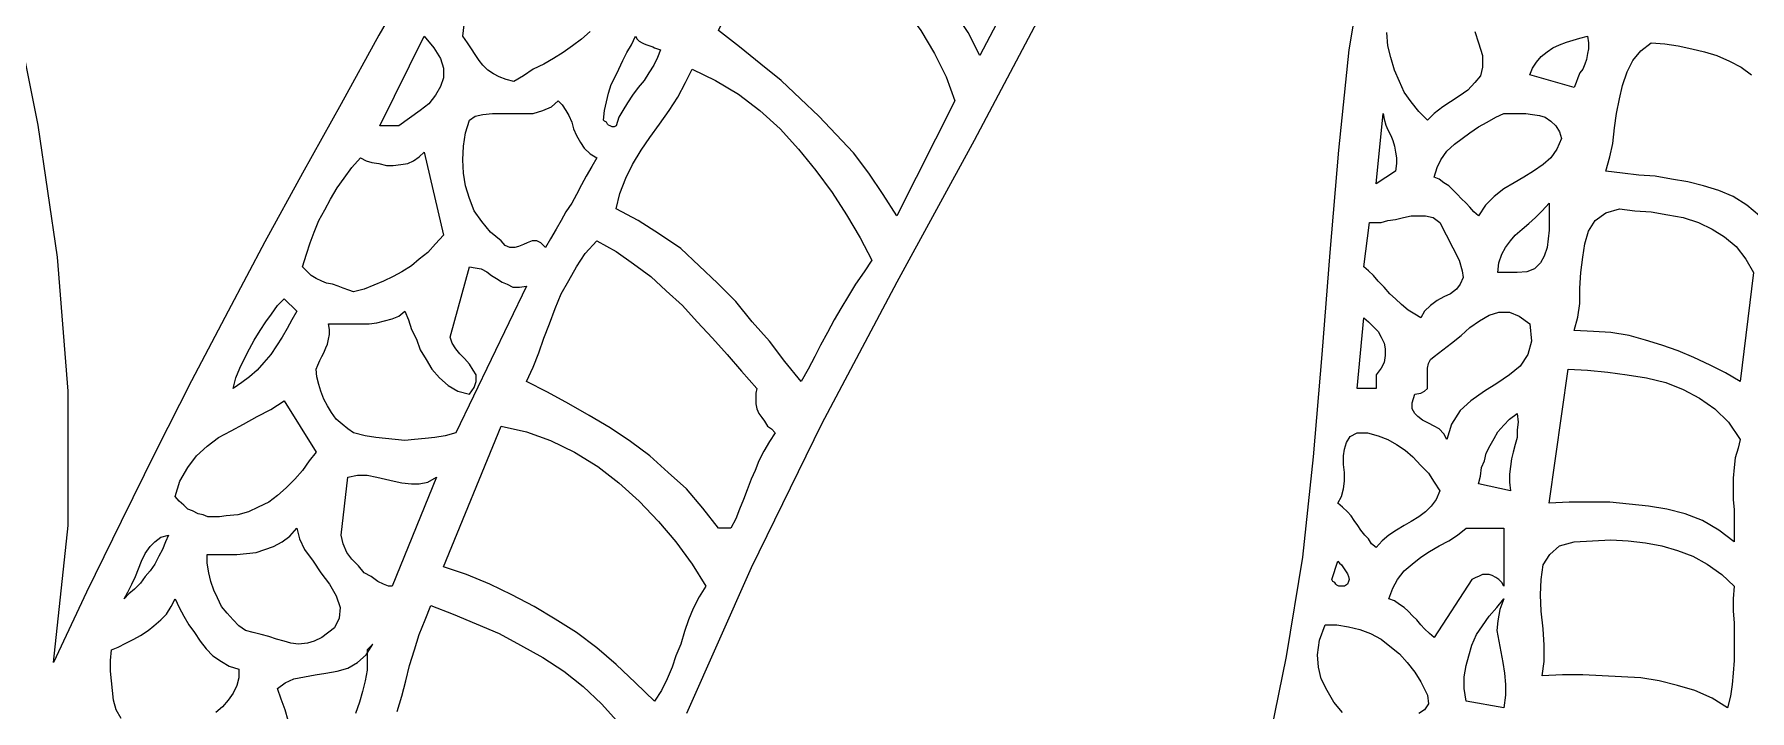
# Model space of a CAD drawing. Extents: x 0.02 to 8.19, y 0.02 to 6.66.
# Drawn here: x 4.688 to 6.466, y 1.195 to 1.896 of the extents above; entities that cross this region are included whole.
import ezdxf

# ---------------------------------------------------------------- set-up
doc = ezdxf.new("R2010")
doc.units = 0
doc.layers.add('1', color=7, linetype='Continuous')

msp = doc.modelspace()

# ---------------------------------------------------------------- linework, layer by layer
for points in [[(5.97, 1.173), (5.986, 1.251), (6.003, 1.354), (6.014, 1.458), (6.023, 1.564), (6.031, 1.67), (6.04, 1.776), (6.051, 1.88), (6.068, 1.983)], [(5.74, 1.933), (5.662, 1.786), (5.582, 1.639), (5.504, 1.492), (5.431, 1.343), (5.364, 1.192)]]:
    msp.add_lwpolyline(points)
at = {"layer": '1'}
for points in [[(5.741, 2.026), (5.748, 2.026), (5.668, 1.874), (5.656, 1.898), (5.641, 1.92), (5.625, 1.942), (5.608, 1.963), (5.588, 1.983), (5.568, 2.002), (5.548, 2.02), (5.526, 2.038), (5.504, 2.055), (5.483, 2.072), (5.562, 2.218), (5.585, 2.205), (5.606, 2.189), (5.627, 2.173), (5.647, 2.154), (5.665, 2.134), (5.683, 2.113), (5.7, 2.092), (5.715, 2.07), (5.729, 2.048), (5.741, 2.026)], [(5.642, 1.827), (5.582, 1.708), (5.568, 1.73), (5.553, 1.752), (5.537, 1.773), (5.519, 1.792), (5.501, 1.811), (5.482, 1.829), (5.462, 1.848), (5.441, 1.865), (5.419, 1.883), (5.397, 1.9), (5.463, 2.033), (5.486, 2.019), (5.508, 2.002), (5.53, 1.984), (5.552, 1.965), (5.572, 1.944), (5.59, 1.923), (5.607, 1.9), (5.621, 1.876), (5.633, 1.852), (5.642, 1.827)], [(5.086, 1.966), (5.045, 1.895), (5.006, 1.824), (4.966, 1.752), (4.927, 1.681), (4.889, 1.609), (4.851, 1.537), (4.814, 1.464), (4.778, 1.391), (4.742, 1.318), (4.708, 1.245), (4.723, 1.387), (4.723, 1.526), (4.712, 1.665), (4.692, 1.802), (4.665, 1.937)], [(5.264, 1.899), (5.255, 1.891), (5.246, 1.884), (5.236, 1.877), (5.226, 1.871), (5.216, 1.865), (5.205, 1.86), (5.195, 1.853), (5.185, 1.847), (5.177, 1.849), (5.17, 1.852), (5.164, 1.855), (5.158, 1.859), (5.153, 1.864), (5.149, 1.869), (5.145, 1.875), (5.141, 1.881), (5.137, 1.887), (5.132, 1.894), (5.139, 1.953)], [(5.066, 1.801), (5.046, 1.801), (5.092, 1.894), (5.102, 1.882), (5.109, 1.871), (5.112, 1.861), (5.112, 1.851), (5.109, 1.842), (5.104, 1.833), (5.097, 1.824), (5.088, 1.817), (5.077, 1.809), (5.066, 1.801)], [(5.337, 1.88), (5.334, 1.872), (5.33, 1.864), (5.325, 1.856), (5.32, 1.848), (5.314, 1.841), (5.308, 1.833), (5.303, 1.825), (5.298, 1.817), (5.294, 1.81), (5.291, 1.801), (5.289, 1.8), (5.287, 1.8), (5.285, 1.801), (5.283, 1.802), (5.282, 1.803), (5.281, 1.805), (5.279, 1.806), (5.278, 1.807), (5.279, 1.817), (5.281, 1.826), (5.283, 1.835), (5.286, 1.844), (5.29, 1.852), (5.294, 1.86), (5.298, 1.869), (5.302, 1.877), (5.307, 1.885), (5.311, 1.894), (5.313, 1.891), (5.315, 1.889), (5.318, 1.887), (5.32, 1.886), (5.323, 1.885), (5.326, 1.884), (5.329, 1.883), (5.331, 1.882), (5.334, 1.881), (5.337, 1.88)], [(6.185, 1.887), (6.189, 1.874), (6.189, 1.862), (6.187, 1.853), (6.181, 1.846), (6.174, 1.838), (6.165, 1.832), (6.156, 1.826), (6.148, 1.821), (6.139, 1.814), (6.132, 1.807), (6.123, 1.816), (6.115, 1.826), (6.108, 1.836), (6.103, 1.847), (6.098, 1.859), (6.094, 1.872), (6.091, 1.884), (6.09, 1.898)], [(6.181, 1.899), (6.185, 1.887)], [(6.298, 1.894), (6.299, 1.887), (6.299, 1.881), (6.298, 1.876), (6.297, 1.87), (6.295, 1.865), (6.293, 1.86), (6.29, 1.856), (6.288, 1.851), (6.286, 1.846), (6.284, 1.841), (6.238, 1.854), (6.241, 1.861), (6.245, 1.867), (6.25, 1.873), (6.256, 1.878), (6.262, 1.882), (6.269, 1.885), (6.276, 1.888), (6.283, 1.89), (6.29, 1.892), (6.298, 1.894)], [(6.476, 1.708), (6.463, 1.719), (6.449, 1.728), (6.434, 1.734), (6.418, 1.739), (6.402, 1.743), (6.385, 1.746), (6.368, 1.749), (6.351, 1.75), (6.334, 1.752), (6.317, 1.754), (6.321, 1.769), (6.324, 1.783), (6.326, 1.799), (6.328, 1.814), (6.331, 1.829), (6.334, 1.843), (6.339, 1.857), (6.345, 1.869), (6.353, 1.879), (6.364, 1.887), (6.378, 1.886), (6.392, 1.884), (6.406, 1.881), (6.419, 1.878), (6.432, 1.874), (6.445, 1.868), (6.457, 1.862), (6.468, 1.854)], [(5.556, 1.662), (5.548, 1.65), (5.539, 1.637), (5.532, 1.625), (5.524, 1.612), (5.517, 1.6), (5.51, 1.587), (5.503, 1.574), (5.497, 1.562), (5.49, 1.549), (5.483, 1.536), (5.466, 1.557), (5.45, 1.578), (5.432, 1.598), (5.415, 1.619), (5.396, 1.638), (5.377, 1.656), (5.358, 1.674), (5.336, 1.689), (5.314, 1.703), (5.291, 1.715), (5.295, 1.731), (5.301, 1.747), (5.308, 1.761), (5.317, 1.776), (5.326, 1.789), (5.336, 1.803), (5.346, 1.817), (5.355, 1.831), (5.363, 1.846), (5.37, 1.86), (5.394, 1.848), (5.418, 1.834), (5.44, 1.817), (5.461, 1.798), (5.48, 1.777), (5.498, 1.755), (5.515, 1.732), (5.53, 1.709), (5.544, 1.685), (5.556, 1.662)], [(5.271, 1.768), (5.266, 1.759), (5.26, 1.749), (5.255, 1.74), (5.25, 1.73), (5.245, 1.721), (5.239, 1.712), (5.234, 1.703), (5.229, 1.694), (5.223, 1.684), (5.218, 1.675), (5.213, 1.68), (5.209, 1.682), (5.204, 1.682), (5.199, 1.68), (5.195, 1.678), (5.19, 1.676), (5.186, 1.675), (5.181, 1.675), (5.176, 1.677), (5.172, 1.682), (5.161, 1.691), (5.152, 1.702), (5.144, 1.713), (5.139, 1.726), (5.135, 1.739), (5.133, 1.752), (5.132, 1.766), (5.133, 1.78), (5.135, 1.794), (5.139, 1.807), (5.145, 1.811), (5.153, 1.813), (5.163, 1.814), (5.173, 1.814), (5.183, 1.814), (5.194, 1.814), (5.205, 1.814), (5.215, 1.817), (5.224, 1.821), (5.231, 1.827), (5.235, 1.823), (5.239, 1.817), (5.242, 1.812), (5.245, 1.805), (5.247, 1.798), (5.25, 1.791), (5.254, 1.784), (5.258, 1.778), (5.264, 1.772), (5.271, 1.768)], [(6.099, 1.754), (6.079, 1.741), (6.086, 1.814), (6.087, 1.808), (6.089, 1.802), (6.091, 1.797), (6.094, 1.791), (6.096, 1.786), (6.098, 1.78), (6.099, 1.774), (6.1, 1.768), (6.1, 1.762), (6.099, 1.754)], [(6.271, 1.788), (6.266, 1.777), (6.26, 1.768), (6.252, 1.761), (6.242, 1.754), (6.232, 1.748), (6.222, 1.742), (6.211, 1.736), (6.201, 1.728), (6.192, 1.719), (6.185, 1.708), (6.18, 1.712), (6.176, 1.717), (6.172, 1.721), (6.167, 1.726), (6.163, 1.73), (6.158, 1.735), (6.154, 1.739), (6.149, 1.742), (6.144, 1.746), (6.139, 1.748), (6.142, 1.758), (6.146, 1.766), (6.152, 1.775), (6.16, 1.782), (6.168, 1.788), (6.176, 1.794), (6.185, 1.8), (6.194, 1.805), (6.203, 1.81), (6.211, 1.814), (6.219, 1.814), (6.226, 1.814), (6.234, 1.814), (6.241, 1.813), (6.248, 1.812), (6.254, 1.81), (6.26, 1.806), (6.265, 1.801), (6.269, 1.795), (6.271, 1.788)], [(5.112, 1.688), (5.104, 1.679), (5.096, 1.67), (5.087, 1.663), (5.079, 1.656), (5.069, 1.65), (5.06, 1.645), (5.05, 1.64), (5.04, 1.636), (5.03, 1.632), (5.019, 1.629), (5.014, 1.631), (5.008, 1.633), (5.003, 1.635), (4.997, 1.637), (4.991, 1.638), (4.986, 1.64), (4.98, 1.643), (4.975, 1.646), (4.971, 1.65), (4.966, 1.655), (4.97, 1.668), (4.974, 1.68), (4.978, 1.691), (4.983, 1.703), (4.989, 1.714), (4.995, 1.725), (5.002, 1.737), (5.009, 1.747), (5.017, 1.758), (5.026, 1.768), (5.032, 1.765), (5.038, 1.763), (5.045, 1.762), (5.053, 1.76), (5.06, 1.76), (5.068, 1.761), (5.075, 1.762), (5.081, 1.765), (5.087, 1.769), (5.092, 1.774), (5.112, 1.688)], [(6.165, 1.662), (6.168, 1.651), (6.169, 1.644), (6.166, 1.637), (6.162, 1.632), (6.156, 1.627), (6.149, 1.624), (6.142, 1.62), (6.135, 1.615), (6.129, 1.609), (6.125, 1.602), (6.119, 1.606), (6.112, 1.61), (6.105, 1.616), (6.099, 1.622), (6.093, 1.627), (6.087, 1.634), (6.081, 1.64), (6.076, 1.646), (6.071, 1.651), (6.066, 1.655), (6.072, 1.701), (6.078, 1.701), (6.084, 1.701), (6.091, 1.703), (6.099, 1.704), (6.107, 1.706), (6.115, 1.708), (6.122, 1.708), (6.13, 1.708), (6.138, 1.706), (6.145, 1.701), (6.165, 1.662)], [(6.225, 1.649), (6.205, 1.649), (6.206, 1.659), (6.209, 1.668), (6.213, 1.675), (6.218, 1.682), (6.223, 1.688), (6.23, 1.694), (6.237, 1.7), (6.244, 1.706), (6.251, 1.713), (6.258, 1.721), (6.258, 1.712), (6.258, 1.703), (6.258, 1.693), (6.257, 1.684), (6.256, 1.675), (6.253, 1.666), (6.249, 1.659), (6.243, 1.653), (6.235, 1.65), (6.225, 1.649)], [(6.47, 1.649), (6.456, 1.536), (6.441, 1.545), (6.425, 1.553), (6.408, 1.561), (6.392, 1.568), (6.375, 1.574), (6.358, 1.579), (6.341, 1.584), (6.322, 1.587), (6.304, 1.588), (6.284, 1.589), (6.288, 1.603), (6.29, 1.617), (6.29, 1.633), (6.291, 1.649), (6.293, 1.665), (6.295, 1.679), (6.299, 1.692), (6.306, 1.703), (6.317, 1.711), (6.331, 1.715), (6.347, 1.713), (6.364, 1.712), (6.381, 1.709), (6.397, 1.706), (6.413, 1.701), (6.427, 1.694), (6.44, 1.686), (6.452, 1.676), (6.462, 1.663), (6.47, 1.649)], [(5.437, 1.529), (5.436, 1.524), (5.436, 1.518), (5.436, 1.513), (5.437, 1.508), (5.439, 1.503), (5.442, 1.499), (5.445, 1.495), (5.448, 1.49), (5.452, 1.487), (5.456, 1.483), (5.45, 1.474), (5.444, 1.464), (5.439, 1.454), (5.435, 1.444), (5.431, 1.435), (5.427, 1.424), (5.423, 1.414), (5.419, 1.404), (5.415, 1.394), (5.41, 1.384), (5.397, 1.384), (5.381, 1.405), (5.364, 1.425), (5.345, 1.442), (5.326, 1.459), (5.306, 1.474), (5.285, 1.488), (5.263, 1.501), (5.242, 1.513), (5.22, 1.525), (5.198, 1.536), (5.205, 1.551), (5.211, 1.566), (5.216, 1.581), (5.222, 1.596), (5.228, 1.612), (5.234, 1.627), (5.242, 1.641), (5.25, 1.655), (5.259, 1.669), (5.271, 1.682), (5.291, 1.671), (5.309, 1.658), (5.327, 1.645), (5.343, 1.63), (5.36, 1.615), (5.375, 1.598), (5.391, 1.581), (5.406, 1.564), (5.421, 1.547), (5.437, 1.529)], [(5.198, 1.635), (5.125, 1.483), (5.114, 1.48), (5.103, 1.478), (5.093, 1.477), (5.082, 1.476), (5.072, 1.475), (5.062, 1.476), (5.052, 1.477), (5.042, 1.478), (5.031, 1.48), (5.019, 1.483), (5.013, 1.487), (5.007, 1.492), (5.001, 1.497), (4.996, 1.504), (4.992, 1.511), (4.988, 1.518), (4.985, 1.526), (4.983, 1.533), (4.981, 1.541), (4.98, 1.549), (4.982, 1.553), (4.984, 1.558), (4.986, 1.562), (4.988, 1.566), (4.99, 1.571), (4.992, 1.575), (4.993, 1.58), (4.994, 1.585), (4.994, 1.59), (4.993, 1.596), (5.001, 1.596), (5.01, 1.596), (5.019, 1.596), (5.027, 1.596), (5.035, 1.596), (5.043, 1.597), (5.051, 1.599), (5.059, 1.601), (5.066, 1.604), (5.072, 1.609), (5.076, 1.6), (5.079, 1.59), (5.084, 1.58), (5.088, 1.569), (5.094, 1.559), (5.1, 1.549), (5.108, 1.54), (5.117, 1.532), (5.127, 1.526), (5.139, 1.523), (5.144, 1.53), (5.146, 1.536), (5.146, 1.543), (5.143, 1.548), (5.139, 1.554), (5.134, 1.56), (5.129, 1.565), (5.125, 1.57), (5.121, 1.576), (5.119, 1.582), (5.139, 1.655), (5.145, 1.654), (5.151, 1.653), (5.157, 1.65), (5.162, 1.646), (5.167, 1.643), (5.173, 1.639), (5.178, 1.637), (5.184, 1.634), (5.191, 1.634), (5.198, 1.635)], [(4.96, 1.609), (4.955, 1.6), (4.95, 1.591), (4.945, 1.582), (4.939, 1.573), (4.933, 1.564), (4.926, 1.556), (4.919, 1.548), (4.911, 1.541), (4.903, 1.535), (4.894, 1.529), (4.897, 1.54), (4.901, 1.55), (4.906, 1.56), (4.911, 1.57), (4.916, 1.579), (4.922, 1.589), (4.928, 1.598), (4.934, 1.606), (4.94, 1.615), (4.947, 1.622), (4.96, 1.609)], [(6.079, 1.543), (6.079, 1.529), (6.059, 1.529), (6.066, 1.602), (6.071, 1.598), (6.076, 1.593), (6.081, 1.588), (6.084, 1.582), (6.087, 1.576), (6.088, 1.57), (6.088, 1.563), (6.087, 1.556), (6.084, 1.55), (6.079, 1.543)], [(6.238, 1.596), (6.24, 1.578), (6.236, 1.564), (6.228, 1.552), (6.217, 1.543), (6.204, 1.534), (6.191, 1.526), (6.177, 1.516), (6.166, 1.506), (6.157, 1.492), (6.152, 1.476), (6.149, 1.482), (6.144, 1.487), (6.139, 1.49), (6.133, 1.493), (6.127, 1.496), (6.122, 1.5), (6.119, 1.503), (6.116, 1.508), (6.116, 1.514), (6.119, 1.523), (6.125, 1.524), (6.129, 1.526), (6.132, 1.529), (6.132, 1.534), (6.132, 1.539), (6.132, 1.544), (6.132, 1.55), (6.133, 1.555), (6.135, 1.559), (6.139, 1.562), (6.148, 1.569), (6.157, 1.576), (6.167, 1.584), (6.176, 1.592), (6.186, 1.599), (6.196, 1.605), (6.206, 1.608), (6.217, 1.608), (6.227, 1.604), (6.238, 1.596)], [(6.456, 1.476), (6.454, 1.467), (6.451, 1.457), (6.45, 1.447), (6.449, 1.436), (6.449, 1.425), (6.449, 1.414), (6.45, 1.403), (6.45, 1.392), (6.45, 1.381), (6.45, 1.37), (6.434, 1.382), (6.417, 1.392), (6.399, 1.399), (6.38, 1.404), (6.361, 1.407), (6.341, 1.409), (6.321, 1.411), (6.3, 1.411), (6.279, 1.411), (6.258, 1.41), (6.278, 1.549), (6.298, 1.548), (6.319, 1.546), (6.339, 1.543), (6.359, 1.54), (6.379, 1.535), (6.397, 1.528), (6.414, 1.519), (6.43, 1.508), (6.444, 1.494), (6.456, 1.476)], [(4.98, 1.463), (4.973, 1.454), (4.966, 1.444), (4.958, 1.435), (4.949, 1.426), (4.94, 1.418), (4.931, 1.411), (4.92, 1.406), (4.91, 1.401), (4.899, 1.398), (4.887, 1.397), (4.88, 1.396), (4.875, 1.396), (4.868, 1.396), (4.863, 1.398), (4.858, 1.399), (4.852, 1.402), (4.847, 1.404), (4.843, 1.408), (4.838, 1.412), (4.834, 1.417), (4.839, 1.433), (4.847, 1.447), (4.856, 1.459), (4.867, 1.469), (4.879, 1.478), (4.892, 1.485), (4.905, 1.492), (4.919, 1.5), (4.933, 1.507), (4.947, 1.516), (4.98, 1.463)], [(6.218, 1.423), (6.185, 1.43), (6.187, 1.438), (6.188, 1.447), (6.191, 1.454), (6.193, 1.462), (6.197, 1.47), (6.201, 1.477), (6.205, 1.484), (6.211, 1.491), (6.217, 1.497), (6.225, 1.503), (6.226, 1.494), (6.225, 1.486), (6.225, 1.478), (6.223, 1.471), (6.221, 1.463), (6.219, 1.456), (6.218, 1.448), (6.217, 1.44), (6.217, 1.432), (6.218, 1.423)], [(5.384, 1.324), (5.377, 1.313), (5.371, 1.301), (5.366, 1.289), (5.362, 1.277), (5.358, 1.264), (5.353, 1.252), (5.349, 1.24), (5.344, 1.228), (5.338, 1.216), (5.331, 1.205), (5.311, 1.224), (5.291, 1.243), (5.271, 1.26), (5.25, 1.276), (5.228, 1.29), (5.206, 1.303), (5.183, 1.315), (5.16, 1.326), (5.136, 1.336), (5.112, 1.344), (5.172, 1.49), (5.198, 1.484), (5.223, 1.475), (5.248, 1.463), (5.272, 1.448), (5.294, 1.431), (5.315, 1.412), (5.335, 1.391), (5.353, 1.37), (5.37, 1.347), (5.384, 1.324)], [(6.145, 1.423), (6.141, 1.414), (6.136, 1.407), (6.13, 1.401), (6.123, 1.396), (6.115, 1.391), (6.108, 1.387), (6.1, 1.382), (6.092, 1.377), (6.085, 1.371), (6.079, 1.364), (6.074, 1.368), (6.071, 1.373), (6.067, 1.377), (6.063, 1.382), (6.06, 1.387), (6.056, 1.392), (6.053, 1.397), (6.049, 1.401), (6.044, 1.406), (6.039, 1.41), (6.043, 1.417), (6.045, 1.425), (6.046, 1.433), (6.046, 1.442), (6.045, 1.45), (6.045, 1.459), (6.046, 1.466), (6.048, 1.473), (6.052, 1.479), (6.059, 1.483), (6.07, 1.483), (6.081, 1.48), (6.091, 1.476), (6.1, 1.471), (6.109, 1.465), (6.117, 1.458), (6.125, 1.449), (6.133, 1.441), (6.139, 1.432), (6.145, 1.423)], [(5.105, 1.437), (5.059, 1.324), (5.055, 1.324), (5.05, 1.326), (5.044, 1.329), (5.037, 1.334), (5.03, 1.338), (5.024, 1.345), (5.017, 1.352), (5.012, 1.359), (5.008, 1.368), (5.006, 1.377), (5.013, 1.437), (5.023, 1.439), (5.033, 1.439), (5.043, 1.437), (5.052, 1.435), (5.061, 1.433), (5.069, 1.431), (5.079, 1.43), (5.087, 1.43), (5.096, 1.432), (5.105, 1.437)], [(4.827, 1.377), (4.824, 1.37), (4.821, 1.362), (4.817, 1.355), (4.813, 1.347), (4.808, 1.34), (4.803, 1.334), (4.798, 1.327), (4.792, 1.321), (4.786, 1.316), (4.781, 1.311), (4.785, 1.318), (4.789, 1.326), (4.793, 1.334), (4.796, 1.342), (4.799, 1.35), (4.803, 1.358), (4.808, 1.365), (4.813, 1.37), (4.819, 1.375), (4.827, 1.377)], [(4.986, 1.271), (4.978, 1.267), (4.971, 1.265), (4.962, 1.264), (4.954, 1.265), (4.947, 1.267), (4.939, 1.269), (4.931, 1.272), (4.923, 1.274), (4.915, 1.276), (4.907, 1.278), (4.9, 1.283), (4.894, 1.289), (4.888, 1.296), (4.882, 1.303), (4.878, 1.312), (4.874, 1.32), (4.871, 1.329), (4.869, 1.338), (4.867, 1.348), (4.867, 1.357), (4.877, 1.357), (4.888, 1.357), (4.898, 1.357), (4.908, 1.358), (4.918, 1.359), (4.927, 1.362), (4.936, 1.365), (4.945, 1.37), (4.953, 1.376), (4.96, 1.384), (4.963, 1.373), (4.968, 1.362), (4.977, 1.35), (4.985, 1.338), (4.994, 1.326), (5.001, 1.314), (5.005, 1.302), (5.004, 1.291), (4.999, 1.281), (4.986, 1.271)], [(6.211, 1.324), (6.209, 1.328), (6.206, 1.331), (6.203, 1.333), (6.199, 1.335), (6.196, 1.336), (6.192, 1.336), (6.189, 1.336), (6.185, 1.334), (6.182, 1.333), (6.178, 1.331), (6.139, 1.271), (6.134, 1.275), (6.129, 1.28), (6.125, 1.284), (6.121, 1.289), (6.117, 1.293), (6.112, 1.298), (6.108, 1.302), (6.103, 1.305), (6.098, 1.309), (6.092, 1.311), (6.096, 1.322), (6.101, 1.331), (6.108, 1.34), (6.116, 1.347), (6.125, 1.354), (6.134, 1.36), (6.144, 1.366), (6.154, 1.371), (6.163, 1.377), (6.172, 1.384), (6.211, 1.384), (6.211, 1.324)], [(6.45, 1.324), (6.449, 1.311), (6.449, 1.298), (6.45, 1.286), (6.45, 1.273), (6.45, 1.259), (6.45, 1.247), (6.449, 1.234), (6.448, 1.222), (6.446, 1.21), (6.443, 1.198), (6.427, 1.208), (6.409, 1.216), (6.391, 1.221), (6.372, 1.226), (6.353, 1.229), (6.333, 1.23), (6.313, 1.231), (6.293, 1.232), (6.272, 1.232), (6.251, 1.231), (6.253, 1.246), (6.253, 1.263), (6.252, 1.28), (6.25, 1.298), (6.249, 1.315), (6.25, 1.331), (6.252, 1.346), (6.259, 1.357), (6.269, 1.366), (6.284, 1.37), (6.303, 1.371), (6.322, 1.372), (6.34, 1.371), (6.358, 1.369), (6.375, 1.366), (6.391, 1.361), (6.407, 1.355), (6.422, 1.347), (6.437, 1.336), (6.45, 1.324)], [(6.046, 1.324), (6.044, 1.324), (6.042, 1.324), (6.04, 1.324), (6.038, 1.325), (6.037, 1.326), (6.036, 1.328), (6.034, 1.329), (6.033, 1.331), (6.039, 1.35), (6.041, 1.348), (6.043, 1.346), (6.045, 1.343), (6.047, 1.34), (6.049, 1.337), (6.05, 1.334), (6.051, 1.331), (6.05, 1.329), (6.049, 1.326), (6.046, 1.324)], [(4.778, 1.187), (4.773, 1.196), (4.77, 1.206), (4.769, 1.216), (4.768, 1.226), (4.767, 1.236), (4.767, 1.247), (4.768, 1.258), (4.775, 1.261), (4.783, 1.265), (4.791, 1.269), (4.798, 1.273), (4.806, 1.278), (4.812, 1.283), (4.819, 1.289), (4.825, 1.295), (4.83, 1.303), (4.834, 1.311), (4.838, 1.302), (4.843, 1.293), (4.848, 1.284), (4.854, 1.276), (4.86, 1.267), (4.866, 1.259), (4.873, 1.252), (4.882, 1.246), (4.89, 1.241), (4.9, 1.238)], [(5.064, 1.194), (5.069, 1.21), (5.073, 1.226), (5.077, 1.242), (5.082, 1.258), (5.087, 1.274), (5.093, 1.289), (5.099, 1.304), (5.122, 1.295), (5.146, 1.285), (5.17, 1.275), (5.192, 1.263), (5.215, 1.25), (5.237, 1.236), (5.257, 1.22), (5.276, 1.202), (5.295, 1.181)], [(6.211, 1.198), (6.172, 1.205), (6.17, 1.218), (6.17, 1.23), (6.172, 1.242), (6.175, 1.252), (6.178, 1.263), (6.183, 1.274), (6.189, 1.283), (6.196, 1.293), (6.204, 1.302), (6.211, 1.311), (6.207, 1.3), (6.205, 1.288), (6.204, 1.278), (6.206, 1.267), (6.208, 1.256), (6.21, 1.245), (6.212, 1.234), (6.213, 1.222), (6.213, 1.211), (6.211, 1.198)], [(6.044, 1.193), (6.035, 1.204), (6.028, 1.216), (6.022, 1.228), (6.019, 1.24), (6.018, 1.253), (6.02, 1.268), (6.026, 1.284), (6.038, 1.284), (6.05, 1.282), (6.062, 1.279), (6.073, 1.275), (6.084, 1.269), (6.093, 1.262), (6.103, 1.254), (6.111, 1.245), (6.119, 1.235), (6.125, 1.225)], [(4.951, 1.185), (4.948, 1.196), (4.944, 1.207), (4.94, 1.218), (4.948, 1.224), (4.957, 1.228), (4.968, 1.23), (4.979, 1.232), (4.99, 1.234), (5.002, 1.236), (5.013, 1.239), (5.023, 1.245), (5.032, 1.253), (5.039, 1.264), (5.033, 1.258)], [(5.033, 1.258), (5.033, 1.247), (5.033, 1.237), (5.031, 1.226), (5.028, 1.215), (5.025, 1.204), (5.021, 1.192)], [(4.9, 1.238), (4.9, 1.229), (4.898, 1.221), (4.894, 1.213), (4.889, 1.206), (4.883, 1.199), (4.876, 1.193)], [(6.125, 1.225), (6.132, 1.211), (6.133, 1.202), (6.129, 1.196), (6.123, 1.192)]]:
    msp.add_lwpolyline(points, dxfattribs=at)

doc.saveas('drawing.dxf')
